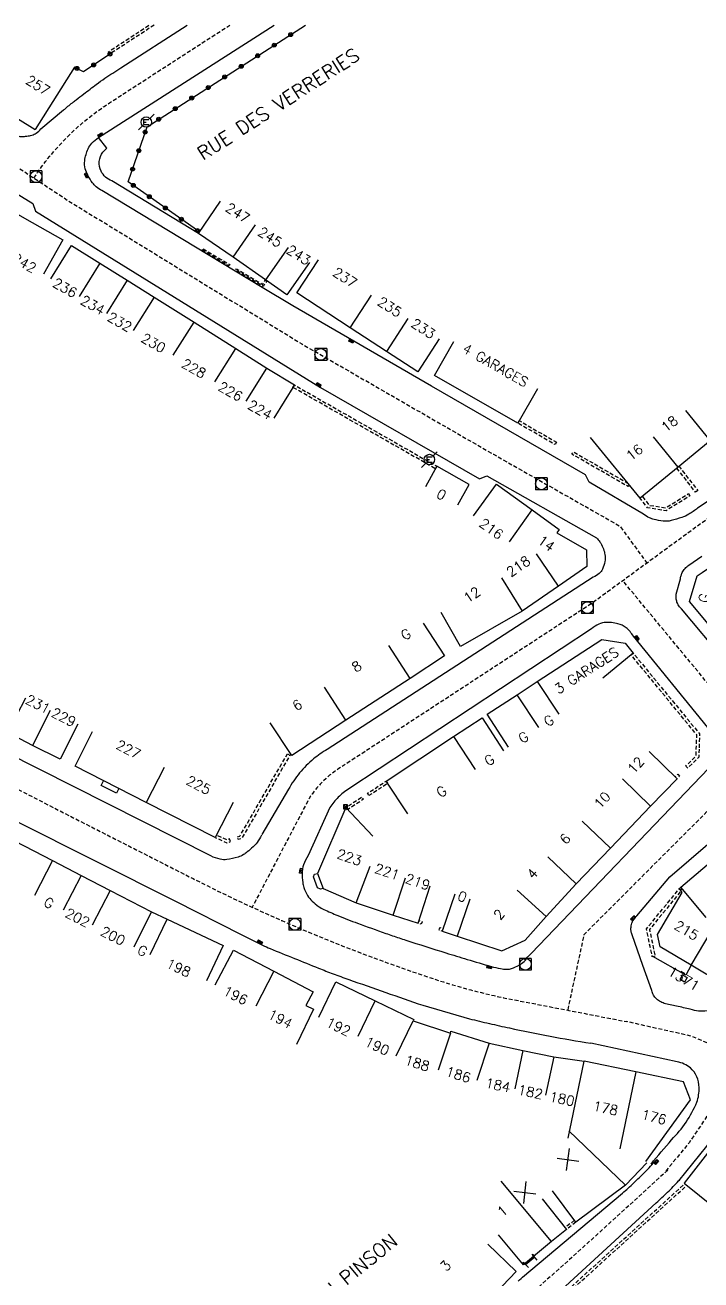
# Model space of a CAD drawing. Header units: millimetres. Extents: x 155999 to 157001, y 123000 to 124001.
# Drawn here: x 156115.6 to 156201.8, y 123840 to 124000 of the extents above; entities that cross this region are included whole.
import ezdxf
from ezdxf.enums import TextEntityAlignment as Align

# ---------------------------------------------------------------- set-up
doc = ezdxf.new("R2010")
doc.units = ezdxf.units.MM
doc.linetypes.add('DASHED', pattern=[0.75, 0.5, -0.25])
doc.layers.get('0').update_dxf_attribs({"linetype": 'CONTINUOUS'})
for name, color, linetype in [('W0001', 6, 'DASHED'), ('W0008', 7, 'CONTINUOUS'), ('W0017', 7, 'CONTINUOUS'), ('W0100', 7, 'CONTINUOUS'), ('W0105', 7, 'CONTINUOUS'), ('W0112', 1, 'DASHED'), ('W0322', 7, 'CONTINUOUS'), ('W0330', 7, 'CONTINUOUS'), ('W0400', 7, 'CONTINUOUS'), ('W0420', 7, 'CONTINUOUS'), ('W0471', 7, 'CONTINUOUS'), ('W0989', 7, 'CONTINUOUS'), ('W0991', 7, 'CONTINUOUS'), ('W1102', 7, 'CONTINUOUS')]:
    doc.layers.add(name, color=color, linetype=linetype)
doc.styles.get("Standard").update_dxf_attribs({"font": 'romans.shx', "width": 0.85})

# ---------------------------------------------------------------- blocks, each defined once
blk = doc.blocks.new('T400')
for p, q in [((-0.15, 0.3), (0.15, 0.3)), ((-0.15, -0.25), (-0.15, 0.3)), ((-0.15, 0.15), (0.15, 0.15)), ((-0.15, 0), (0.15, 0)), ((0.15, 0.3), (0.15, -0.25)), ((-0.15, -0.15), (0.15, -0.15)), ((-0.15, -0.25), (-0.15, -0.3)), ((-0.15, -0.3), (0.15, -0.3)), ((0.15, -0.3), (0.15, -0.25))]:
    blk.add_line(p, q)
blk = doc.blocks.new('t105o')
for p, q in [((-0.5, 0), (0.5, 0)), ((0.5, 0), (0.2, 0.1)), ((0.5, 0), (0.2, -0.1))]:
    blk.add_line(p, q)
blk = doc.blocks.new('t991o')
at = {"color": 0, "linetype": 'Continuous'}
for p, q in [((-1, 1), (1, -1)), ((-1, -1), (1, 1))]:
    blk.add_line(p, q, dxfattribs=at)
blk = doc.blocks.new('t322o')
at = {"color": 0, "linetype": 'Continuous'}
for radius in [0.25, 0.15]:
    blk.add_circle((0, 0), radius, dxfattribs=at)
blk = doc.blocks.new('T420')
for p, q in [((0.75, 0.75), (-0.75, 0.75)), ((-0.75, 0.75), (-0.75, -0.75)), ((0.75, 0.75), (0.75, -0.75)), ((0.75, -0.75), (-0.75, -0.75))]:
    blk.add_line(p, q)
blk.add_ellipse((0, 0), major_axis=(-0.53, 0.53), ratio=1, start_param=3.926991, end_param=10.210176)
blk = doc.blocks.new('t330o')
at = {"color": 0, "linetype": 'Continuous'}
for p, q in [((0.25, -0.25), (-0.25, 0.25)), ((-0.25, -0.25), (0.25, 0.25)), ((-0.25, 0.25), (-0.25, -0.25)), ((0.25, 0.25), (-0.25, 0.25)), ((0.25, -0.25), (0.25, 0.25)), ((-0.25, -0.25), (0.25, -0.25)), ((-0.25, -0.25), (-0.25, -0.25))]:
    blk.add_line(p, q, dxfattribs=at)
blk = doc.blocks.new('T471')
for p, q in [((-0.333334, 0.333334), (-0.333334, -0.333334)), ((-0.333334, 0.333334), (0.333334, 0.333334)), ((-0.333334, 0), (0, 0)), ((0.500001, 0.500001), (1.000002, 1.000002)), ((-0.500001, -0.500001), (-1.000002, -1.000002)), ((-0.333334, -0.333334), (0.333334, -0.333334))]:
    blk.add_line(p, q)
blk.add_ellipse((0, 0), major_axis=(0.471405, 0.471405), ratio=1, start_param=5.4977871438, end_param=11.780972451)

msp = doc.modelspace()

# ---------------------------------------------------------------- linework, layer by layer
at = {"layer": 'W0001', "flags": 128}
for points in [[(156086.58, 124000), (156086.63, 123999.97), (156106.27, 123987.38), (156121.15, 123977.59), (156150.89, 123959.37), (156175.37, 123945.28), (156191.5, 123936.12), (156194.94, 123931.41)], [(156346.07, 123930.5), (156358.44, 123947), (156382.28, 123978.81), (156382.71, 123984.68), (156382.2, 123988.04), (156380.03, 123992.86), (156332.93, 123971.58), (156318.59, 123964.79), (156273.93, 123942.81), (156229.92, 123920.59), (156216.41, 123911.11), (156206.34, 123903.46), (156186.9, 123884.03), (156184.79, 123874.25)], [(156210.53, 123906.64), (156191.87, 123929.16)], [(156207.43, 123868.13), (156200.7, 123871.07), (156192.36, 123872.95)], [(156247.65, 123831.33), (156239.8, 123840.75), (156236.12, 123844.52), (156216.54, 123863.19), (156213.48, 123865.63), (156207.43, 123868.13), (156203.6, 123862.38), (156200.32, 123857.5), (156197.21, 123853.73)], [(156197.61, 123854.03), (156185.35, 123842.87), (156179.66, 123837.82), (156173.52, 123831.84), (156169.33, 123827.49), (156131.79, 123787.37), (156165.18, 123755.98), (156177.26, 123745.18), (156226.52, 123698.7), (156229.05, 123696.28), (156230.96, 123694.18), (156231.94, 123692.55), (156233.24, 123690.2), (156244.45, 123667.35), (156249.6, 123651.3), (156253.05, 123642.58), (156255.42, 123639.54), (156272.93, 123618.56), (156286.1, 123601.04), (156294.62, 123590.91), (156312.16, 123570.11), (156345.4, 123530.81)]]:
    msp.add_lwpolyline(points, dxfattribs=at)
for points in [[(156116.72, 123980.5, -0.104752), (156126.39, 123990.1), (156141.72, 124000)], [(156300.76, 124000), (156290.86, 123993.7), (156223.03, 123949.33), (156220.38, 123948.55), (156202.52, 123936.95), (156187.97, 123926.31), (156155.52, 123905.13, 0.107579), (156151.85, 123901.41), (156144.58, 123887.53)], [(156000, 123949.43), (156015.4, 123947.77, -0.092217), (156046.96, 123938.32), (156069.07, 123925.9), (156076.86, 123921.79), (156137.04, 123891.18, 0.038096), (156167.82, 123878.38, 0.029487), (156177.24, 123875.88), (156192.36, 123872.95)]]:
    msp.add_lwpolyline(points, format="xyb", dxfattribs=at)
at = {"layer": 'W0008', "flags": 128}
for points in [[(156093.26, 124000), (156109.39, 123989.74), (156109.67, 123988.79), (156113.95, 123986.17, 0.055599), (156114.65, 123985.87, 0.07774), (156115.19, 123985.79, 0.032631), (156115.82, 123985.84, 0.031099), (156116.47, 123985.98, 0.08099), (156117.01, 123986.23, 0.058539), (156117.63, 123986.76), (156120.51, 123989.18, -0.00284), (156121.64, 123990.11, -0.006665), (156122.13, 123990.49, -0.000551), (156123.08, 123991.22, -0.000324), (156124.69, 123992.44, -0.0131), (156125.78, 123993.22, -0.007228), (156127.8, 123994.55), (156136.3, 124000)], [(156208.12, 123942.82), (156201.4, 123938.41, -0.038055), (156200.28, 123937.63, -0.0527), (156199.39, 123937.23, -0.016057), (156198.03, 123936.82, -0.047832), (156197.57, 123936.75, -0.049757), (156197, 123936.77, -0.0237), (156195.85, 123936.98, -0.054134), (156195.28, 123937.18, -0.036006), (156194.49, 123937.63), (156187.58, 123941.74), (156187.12, 123942.66), (156167.46, 123953.98), (156149.77, 123964.19), (156145.83, 123966.56), (156125.4, 123978.9, -0.042394), (156124.68, 123979.4, -0.055679), (156124.21, 123979.89, -0.042386), (156123.61, 123980.84, -0.05281), (156123.28, 123981.68, -0.103599), (156123.21, 123982.71, -0.066457), (156123.64, 123984.23, -0.086857), (156124.11, 123984.94, -0.065651), (156124.98, 123985.65), (156147.38, 124000)], [(156113.13, 123979.4), (156116.6, 123977.25), (156116.91, 123976.28), (156153.31, 123953.78), (156173.57, 123942.17), (156174.53, 123942.53), (156188.51, 123934.61, -0.036589), (156188.93, 123934.14, -0.053156), (156189.16, 123933.77, -0.036785), (156189.46, 123933.02, -0.041747), (156189.61, 123932.31, -0.083305), (156189.59, 123931.62, -0.055751), (156189.27, 123930.64, -0.111271), (156188.87, 123930.09, -0.080269), (156188.07, 123929.61), (156154.14, 123907.65, 0.019671), (156153.25, 123907.08, 0.019671), (156152.41, 123906.44, 0.047181), (156150.63, 123904.66, 0.047181), (156149.21, 123902.57), (156145.8, 123896.81)], [(156210.31, 123912.5), (156199.35, 123925.56, -0.062383), (156199.01, 123925.96, -0.062383), (156198.78, 123926.42, -0.062361), (156198.67, 123926.93, -0.062361), (156198.68, 123927.45), (156199.21, 123929.42, -0.039023), (156199.3, 123929.81, -0.039023), (156199.46, 123930.19, -0.060791), (156199.81, 123930.71, -0.060791), (156200.28, 123931.14), (156201.95, 123932.28)], [(156202.72, 123910.46), (156193.21, 123922.1, 0.08879), (156192.28, 123923.17, 0.10941), (156191.25, 123923.68, 0.033198), (156190.43, 123923.83, 0.038525), (156189.71, 123923.85, 0.095875), (156188.82, 123923.64, 0.076396), (156187.87, 123923.01), (156156.9, 123902.61, 0.027594), (156156.2, 123902.12, 0.027594), (156155.56, 123901.56, 0.027096), (156155, 123900.94, 0.027096), (156154.5, 123900.26), (156151.71, 123894.14, 0.060894), (156151.12, 123892.92, 0.082418), (156150.96, 123891.93, 0.027271), (156151.02, 123890.7, 0.053202), (156151.16, 123890.07, 0.055122), (156151.65, 123889.02, 0.069419), (156152.23, 123888.31, 0.033123), (156153.05, 123887.64, 0.046544), (156153.7, 123887.26, 0.011716), (156155.49, 123886.48, 0.008354), (156158.03, 123885.5, 0.001403), (156161.61, 123884.2, 0.005839), (156162.47, 123883.9, 0.003779), (156164.16, 123883.34, 0.001244), (156169.3, 123881.72, 0.00291), (156172.01, 123880.89, 0.002586), (156175.07, 123879.99, 0.024243), (156176.25, 123879.71, 0.035073), (156177.08, 123879.62, 0.084469), (156177.42, 123879.66, 0.028243), (156178.4, 123880.02, 0.067217), (156178.96, 123880.35, 0.0496), (156179.58, 123880.95)], [(156145.77, 123896.72, -0.03739), (156145.2, 123895.79, -0.052583), (156144.69, 123895.22, -0.016532), (156143.94, 123894.58, -0.027375), (156143.45, 123894.24, -0.068337), (156142.77, 123893.93, -0.035038), (156141.34, 123893.62, -0.090896), (156140.49, 123893.65, -0.061193), (156139.31, 123894.07), (156091.16, 123918.34)], [(156093.67, 123908.92), (156134.78, 123888.29), (156143.18, 123884.05, 0.005774), (156145.9, 123882.69, 0.016504), (156146.87, 123882.26, 0.001467), (156153.05, 123879.77, 0.004939), (156154.9, 123879.05, 0.005601), (156156.89, 123878.33, 0.001185), (156166.33, 123875.03), (156172.3, 123873.32, -0.020282), (156172.3, 123873.32)], [(156179.32, 123880.84), (156180.16, 123881.65), (156202.85, 123905.27, 0.059008)], [(156202.61, 123874.32, -0.115603), (156200.48, 123874.52, 0.008169), (156198.73, 123874.92), (156197.32, 123875.24, -0.069542), (156196.71, 123875.47, -0.069542), (156196.18, 123875.85, -0.067223), (156195.79, 123876.34, -0.067223), (156195.55, 123876.92), (156194.44, 123880.09), (156193.06, 123884.02, -0.055701), (156192.92, 123884.5, -0.07507), (156192.9, 123884.87, -0.020865), (156192.94, 123885.15, -0.017073), (156193.02, 123885.49, -0.083196), (156193.23, 123885.94, -0.06442), (156193.65, 123886.42), (156197.87, 123891.41), (156207.26, 123899.48)], [(156172.3, 123873.32, 0.003383), (156174.85, 123872.71, 0.003383), (156177.41, 123872.14, 0.006805), (156182.58, 123871.1, 0.006805), (156187.78, 123870.2)], [(156195.47, 123854.8, -0.0041), (156198.09, 123857.9, 0.0959), (156201.31, 123862.67, 0.0944), (156201.6, 123864.56, 0.2008), (156200.49, 123867.07, 0.1214), (156198.8, 123867.82), (156187.78, 123870.2)], [(156230.97, 123820.86), (156239.54, 123829, 0.0083), (156240.28, 123829.71, 0.0945), (156240.89, 123830.52, 0.0289), (156241.01, 123830.88, 0.0799), (156241.38, 123832.6, 0.1532), (156240.13, 123834.97, 0.0311), (156237.06, 123838.39), (156215.59, 123859.16), (156212.43, 123861.97, 0.0822), (156212.07, 123862.15), (156209.46, 123863.24, 0.1921), (156207.6, 123863.19, 0.0989), (156205.89, 123862.08, 0.0698), (156204.23, 123859.76, -0.0093), (156202.55, 123857.09), (156198.96, 123852.67)]]:
    msp.add_lwpolyline(points, format="xyb", dxfattribs=at)
for points in [[(156127.56, 123902.68), (156127.26, 123902.08), (156125.31, 123903.05), (156125.61, 123903.66)], [(156153.65, 123889.93), (156153.3, 123889.85), (156152.93, 123890.03), (156152.39, 123891.42), (156152.54, 123891.76), (156152.93, 123891.82)], [(156178.52, 123839.86), (156178.7, 123840.04), (156178.89, 123840.22), (156179.07, 123840.39), (156191.83, 123851.09), (156192.01, 123851.25), (156192.2, 123851.41), (156192.38, 123851.57), (156192.56, 123851.73), (156192.74, 123851.9), (156192.92, 123852.06), (156193.09, 123852.23), (156193.27, 123852.39), (156193.45, 123852.56), (156193.62, 123852.73), (156193.8, 123852.9), (156193.98, 123853.08), (156194.16, 123853.25), (156194.34, 123853.43), (156194.52, 123853.61), (156194.7, 123853.79), (156194.88, 123853.97), (156195.05, 123854.15), (156195.23, 123854.33), (156195.4, 123854.52), (156195.57, 123854.7), (156195.75, 123854.89), (156195.92, 123855.07), (156196.09, 123855.26)], [(156175.62, 123831.02), (156196.13, 123849.84), (156196.32, 123850.01), (156196.5, 123850.18), (156196.68, 123850.35), (156196.86, 123850.52), (156197.04, 123850.69), (156197.22, 123850.86), (156197.4, 123851.04), (156197.58, 123851.21), (156197.76, 123851.39), (156197.94, 123851.57), (156198.11, 123851.74), (156198.29, 123851.92), (156198.46, 123852.1), (156198.63, 123852.28), (156198.81, 123852.46), (156198.98, 123852.64), (156199.13, 123852.8)]]:
    msp.add_lwpolyline(points, dxfattribs=at)
at = {"layer": 'W0017', "flags": 128}
msp.add_lwpolyline([(156137.72, 123973.42), (156126.68, 123980.14, -0.099285), (156125.86, 123980.63, -0.099285), (156125.3, 123981.39, -0.132186), (156125.07, 123982.62, -0.132186), (156125.5, 123983.8), (156126.05, 123984.32), (156124.98, 123985.65)], format="xyb", dxfattribs=at)
msp.add_lwpolyline([(156200.6, 123880.13), (156199.91, 123878.87), (156195.7, 123881.26)], dxfattribs=at)
at = {"layer": 'W0100', "flags": 128}
for points in [[(156116.9, 123986.66), (156112.35, 123989.45), (156107.92, 123992.26), (156104.55, 123994.38), (156100.36, 123996.96), (156095.59, 124000)], [(156121.89, 123994.64), (156116.9, 123986.67)], [(156110.01, 123966.97), (156105.68, 123969.47), (156110.69, 123978.15), (156115.53, 123975.4), (156120.42, 123972.61), (156117.94, 123968.26)], [(156151.87, 123969.73), (156148.99, 123965.63), (156146.29, 123967.53), (156142.14, 123970.41), (156137.72, 123973.42), (156140.53, 123977.56)], [(156118.88, 123967.64), (156121.52, 123971.88), (156125.14, 123969.63), (156128.62, 123967.47), (156132.06, 123965.3), (156137.16, 123962.14), (156142.48, 123958.77), (156146.45, 123956.28), (156149.96, 123954.12), (156147.34, 123949.87)], [(156168.42, 123960.02), (156165.72, 123955.81), (156161.71, 123958.38), (156157.08, 123961.4), (156150.27, 123965.88), (156153.02, 123970.06)], [(156180.96, 123953.61), (156178.48, 123949.26), (156167.82, 123955.33), (156170.29, 123959.68)], [(156199.86, 123950.85), (156203.03, 123946.98), (156198.93, 123943.63), (156194.07, 123939.68), (156187.76, 123947.44)], [(156170.82, 123938.82), (156172.28, 123941.44), (156168.14, 123943.75), (156166.68, 123941.13)], [(156172.8, 123937.43), (156175.73, 123941.49), (156180.31, 123938.18), (156183.75, 123935.71), (156183.46, 123935.27), (156187.22, 123933.12), (156187.28, 123930.96), (156183.68, 123928.46), (156179.03, 123925.29), (156171.16, 123920.79), (156168.68, 123925.13)], [(156211.39, 123913.36), (156200.36, 123926.52), (156201.37, 123929.79), (156202, 123930.19), (156205.65, 123932.66), (156209.04, 123934.99), (156211.87, 123930.87)], [(156166.39, 123923.77), (156169.13, 123919.59), (156164.73, 123916.7), (156156.52, 123911.38), (156149.62, 123906.86), (156146.88, 123911.05)], [(156177.28, 123907.95), (156174.55, 123912.14), (156178.38, 123914.63), (156180.95, 123916.33), (156189.2, 123921.69), (156192.15, 123921.2), (156193.2, 123919.92), (156189.32, 123916.76)], [(156122.31, 123910.88), (156120.09, 123906.4), (156116.53, 123908.16), (156113.39, 123909.8), (156108.05, 123912.54), (156110.32, 123916.99)], [(156164.44, 123899.45), (156161.68, 123903.62), (156170.27, 123909.29), (156173.92, 123911.68), (156176.66, 123907.49)], [(156142.13, 123900.87), (156139.86, 123896.42), (156131.07, 123900.9), (156121.97, 123905.5), (156124.22, 123909.96)], [(156195.22, 123907.4), (156198.8, 123903.92), (156195.42, 123900.43)], [(156203.35, 123876.8), (156203.35, 123876.8), (156204.52, 123877.83), (156200.6, 123880.13), (156196.63, 123882.47), (156196.29, 123884.08), (156199.44, 123889.41), (156199.1, 123889.92), (156199.29, 123890.09), (156210.22, 123899.37), (156219.83, 123907.54), (156223.24, 123907.73), (156230.47, 123904.63), (156230.47, 123904.63)], [(156191.82, 123903.9), (156195.42, 123900.43), (156190.28, 123895.05), (156186.67, 123898.52)], [(156159.97, 123896.58), (156156.52, 123900.24), (156152.93, 123891.82), (156153.65, 123889.93), (156157.85, 123888.09), (156162.58, 123886.53), (156165.75, 123885.5), (156167.28, 123890.26)], [(156104.77, 123895.26), (156107.06, 123899.7), (156119.1, 123893.48), (156122.75, 123891.6), (156126.44, 123889.69), (156131.75, 123886.96), (156133.72, 123886.01), (156140.88, 123882.67), (156138.76, 123878.14)], [(156182.28, 123893.96), (156185.93, 123890.54), (156182.09, 123886.34)], [(156190.28, 123895.05), (156185.93, 123890.54)], [(156170.43, 123889.21), (156168.83, 123884.48), (156170.75, 123883.83), (156176.43, 123881.98), (156179.39, 123883.35), (156182.09, 123886.34), (156178.39, 123889.7)], [(156139.87, 123877.63), (156142.18, 123882.07), (156147.34, 123879.38), (156152.37, 123876.76), (156151.44, 123874.99), (156152.38, 123874.54), (156150.21, 123870.04)], [(156153.07, 123873.5), (156155.24, 123878.01), (156160.26, 123875.61), (156165.2, 123873.21), (156165.13, 123873.07), (156169.86, 123871.5), (156169.94, 123871.72), (156174.81, 123870.2), (156179.12, 123869.28), (156183.06, 123868.46), (156186.93, 123867.91), (156186.93, 123867.91)], [(156194.82, 123855.11), (156200.51, 123862.97), (156199.63, 123865.26), (156193.52, 123866.53), (156186.93, 123867.91)], [(156210.53, 123853.71), (156213.9, 123857.4), (156209.69, 123861.24), (156206.69, 123861.01), (156202.96, 123856.58), (156199.7, 123852.35), (156203.59, 123849.2)], [(156194.92, 123854.94), (156192.22, 123852.11), (156185.89, 123847.39), (156182.9, 123851.39)], [(156181.59, 123850.38), (156184.69, 123846.46), (156182.76, 123844.93), (156179.2, 123841.95), (156175.99, 123845.78)], [(156142.96, 123810.63), (156146.73, 123807.34), (156150.7, 123811.89), (156154.66, 123816.12), (156160.69, 123822.54), (156166.34, 123828.53), (156170.37, 123832.87), (156178.26, 123841.11), (156174.65, 123844.57)], [(156180.63, 123842.94), (156179.47, 123841.96)]]:
    msp.add_lwpolyline(points, dxfattribs=at)
msp.add_lwpolyline([(156199.73, 123878), (156199.2, 123878.31), (156199.54, 123878.88), (156200.06, 123878.56)], close=True, dxfattribs=at)
at = {"layer": 'W0112', "flags": 128}
for points in [[(156132.08, 124000), (156126.43, 123996.31), (156126.24, 123996.61), (156131.43, 124000)], [(156192.69, 123941.38), (156192.56, 123941.16), (156185.38, 123945.29), (156185.56, 123945.6), (156192.52, 123941.59)], [(156171.77, 123826.19), (156174.64, 123829.4), (156176.04, 123830.71), (156176.07, 123830.73), (156182, 123836.15), (156199.75, 123852.27)], [(156172.02, 123825.96), (156174.88, 123829.17), (156176.23, 123830.43), (156176.25, 123830.44), (156182.23, 123835.91), (156199.97, 123852.02)], [(156185.71, 123847.62), (156184.51, 123846.7)], [(156185.89, 123847.39), (156184.69, 123846.46)]]:
    msp.add_lwpolyline(points, dxfattribs=at)
for points in [[(156141.72, 123969.46), (156141.62, 123969.29), (156138.15, 123971.35), (156138.25, 123971.51)], [(156146.27, 123967.52), (156146.45, 123967.41), (156145.98, 123966.66), (156142.46, 123968.75), (156142.56, 123968.93), (156145.91, 123966.94)], [(156149.78, 123953.81), (156149.96, 123954.12), (156168.14, 123943.75), (156167.96, 123943.44)], [(156183.4, 123946.82), (156183.22, 123946.51), (156178.48, 123949.26), (156178.66, 123949.57)], [(156201.43, 123940.66), (156201.15, 123940.45), (156198.77, 123943.51), (156199.05, 123943.73)], [(156200.25, 123940.27), (156200.43, 123939.97), (156197.38, 123938.08), (156195.03, 123938.46), (156194.07, 123939.68), (156194.35, 123939.9), (156195.22, 123938.79), (156197.31, 123938.45)], [(156201.59, 123907.7), (156201.56, 123906.67), (156200.16, 123905.28), (156199.91, 123905.53), (156201.21, 123906.82), (156201.23, 123907.71), (156201.31, 123909.5), (156192.93, 123919.7), (156193.2, 123919.92), (156201.67, 123909.63)], [(156149.08, 123907.11), (156149.39, 123906.93), (156143.24, 123896.28), (156142.77, 123896.18), (156142.69, 123896.52), (156143.01, 123896.59)], [(156159.48, 123901.77), (156159.29, 123902.07), (156161.68, 123903.62), (156161.88, 123903.32)], [(156198.87, 123904.49), (156199.12, 123904.25), (156198.8, 123903.92), (156198.55, 123904.16)], [(156156.72, 123899.94), (156156.52, 123900.24), (156158.57, 123901.6), (156158.77, 123901.3)], [(156141.83, 123895.91), (156141.7, 123896.24), (156141.38, 123896.11), (156140.01, 123896.74), (156139.86, 123896.42), (156141.36, 123895.73)], [(156195.98, 123881.31), (156195.63, 123881.23), (156194.88, 123884.79), (156199.1, 123889.92), (156199.37, 123889.7), (156195.27, 123884.69)], [(156166.26, 123885.69), (156166.14, 123885.36), (156165.75, 123885.5), (156165.87, 123885.84)], [(156168.94, 123884.82), (156168.83, 123884.48), (156168.43, 123884.61), (156168.54, 123884.95)]]:
    msp.add_lwpolyline(points, close=True, dxfattribs=at)
at = {"layer": 'W0322', "flags": 128}
for points in [[(156137.59, 123973.81), (156128.76, 123980.01), (156131.16, 123987.04), (156151.39, 124000)], [(156151.39, 124000), (156151.39, 124000)], [(156126.43, 123996.31), (156123.06, 123994.05), (156121.89, 123994.64)]]:
    msp.add_lwpolyline(points, dxfattribs=at)
at = {"layer": 'W1102'}
for p, q in [((156142.14, 123970.41), (156144.98, 123974.53)), ((156149.15, 123971.63), (156146.29, 123967.53)), ((156125.14, 123969.63), (156122.5, 123965.38)), ((156128.62, 123967.47), (156125.97, 123963.23)), ((156132.06, 123965.3), (156129.41, 123961.06)), ((156157.08, 123961.4), (156159.82, 123965.58)), ((156134.51, 123957.9), (156137.16, 123962.14)), ((156164.43, 123962.58), (156161.71, 123958.38)), ((156139.81, 123954.54), (156142.48, 123958.77)), ((156143.81, 123952.04), (156146.45, 123956.28)), ((156198.93, 123943.63), (156195.77, 123947.51)), ((156177.39, 123934.12), (156180.31, 123938.18)), ((156183.68, 123928.46), (156180.84, 123932.57)), ((156176.38, 123929.53), (156179.03, 123925.29)), ((156164.73, 123916.7), (156162, 123920.89)), ((156180.95, 123916.33), (156183.69, 123912.15)), ((156156.52, 123911.38), (156153.79, 123915.58)), ((156181.13, 123910.45), (156178.38, 123914.63)), ((156113.39, 123909.8), (156115.69, 123914.25)), ((156118.8, 123912.62), (156116.53, 123908.16)), ((156170.27, 123909.29), (156173.02, 123905.11)), ((156133.33, 123905.36), (156131.07, 123900.9)), ((156119.1, 123893.48), (156116.81, 123889.03)), ((156157.85, 123888.09), (156159.64, 123892.76)), ((156122.75, 123891.6), (156120.46, 123887.16)), ((156162.58, 123886.53), (156164.13, 123891.28)), ((156126.44, 123889.69), (156124.15, 123885.25)), ((156202.5, 123886.24), (156199.29, 123890.09)), ((156172.33, 123888.57), (156170.75, 123883.83)), ((156129.52, 123882.49), (156131.75, 123886.96)), ((156131.58, 123881.49), (156133.72, 123886.01)), ((156200.6, 123880.13), (156203.14, 123884.44)), ((156147.34, 123879.38), (156145.03, 123874.94)), ((156158.09, 123871.1), (156160.26, 123875.61)), ((156162.96, 123868.57), (156165.13, 123873.07)), ((156169.86, 123871.5), (156168.29, 123866.76)), ((156174.81, 123870.2), (156173.24, 123865.45)), ((156179.12, 123869.28), (156178.09, 123864.39)), ((156183.06, 123868.46), (156182.01, 123863.57)), ((156184.89, 123858.11), (156186.93, 123867.91)), ((156193.52, 123866.53), (156191.48, 123856.74))]:
    msp.add_line(p, q, dxfattribs=at)
at = {"layer": 'W1102', "flags": 128}
for points in [[(156192.22, 123852.11), (156184.99, 123859.02)], [(156182.76, 123844.93), (156176.34, 123852.6)]]:
    msp.add_lwpolyline(points, dxfattribs=at)

# ---------------------------------------------------------------- block references
at = {"layer": 'W0105'}
for p, rotation in [((156180.63, 123842.94), 130.38761093003), ((156179.47, 123841.96), 136.5425221820432)]:
    msp.add_blockref('t105o', p, dxfattribs=dict(at, rotation=rotation))
at = {"layer": 'W0322'}
for p, rotation in [((156149.49, 123998.79), 32.6308027960123), ((156126.43, 123996.31), 213.8513963770138), ((156145.28, 123996.09), 32.6308027960123), ((156147.39, 123997.44), 32.6308027960123), ((156122.22, 123994.48), 153.1157064831552), ((156124.35, 123994.92), 213.8513963770138), ((156143.18, 123994.74), 32.6308027960123), ((156141.07, 123993.39), 32.6308027960123), ((156138.97, 123992.04), 32.6308027960123), ((156136.86, 123990.7), 32.6308027960123), ((156132.65, 123988), 32.6308027960123), ((156134.76, 123989.35), 32.6308027960123), ((156130.92, 123986.36), 71.14352951996416), ((156130.11, 123983.99), 71.14352951996416), ((156129.31, 123981.63), 71.14352951996416), ((156129.41, 123979.56), 144.9181234747797), ((156131.45, 123978.12), 144.9181234747797), ((156133.5, 123976.68), 144.9181234747797), ((156135.55, 123975.25), 144.9181234747797), ((156137.59, 123973.81), 144.9181234747797)]:
    msp.add_blockref('t322o', p, dxfattribs=dict(at, rotation=rotation))
at = {"layer": 'W0330'}
msp.add_blockref('t330o', (156156.49, 123900.35), dxfattribs=at)
at = {"layer": 'W0400'}
for p, rotation in [((156125.17, 123985.99), 302.4624746228282), ((156123.44, 123980.82), 206.4579063219552), ((156157.21, 123959.71), 241.7348882470891), ((156153.06, 123954.14), 59.65706728335019), ((156193.66, 123921.85), 37.06784611265368), ((156150.82, 123892.15), 170.1217483852467), ((156193.18, 123886.13), 137.16107948725), ((156145.55, 123883.09), 240.9256243448887), ((156174.81, 123879.91), 254.9483707010333), ((156196.12, 123855.07), 317.6270563375728), ((156196.12, 123855.07), 317.6270563453116)]:
    msp.add_blockref('T400', p, dxfattribs=dict(at, rotation=rotation))
at = {"layer": 'W0420'}
for p in [(156116.99, 123980.68), (156153.33, 123958.01), (156181.48, 123941.52), (156187.35, 123925.72), (156150.02, 123885.36), (156179.44, 123880.27)]:
    msp.add_blockref('T420', p, dxfattribs=at)
at = {"layer": 'W0471'}
for p in [(156131.06, 123987.64), (156167.19, 123944.61)]:
    msp.add_blockref('T471', p, dxfattribs=at)
at = {"layer": 'W0991'}
for p, rotation in [((156184.87, 123855.36), 36.75558187406057), ((156179.38, 123851.18), 38.40325415887497)]:
    msp.add_blockref('t991o', p, dxfattribs=dict(at, rotation=rotation))

# ---------------------------------------------------------------- texts
at = {"layer": 'W0989'}
for s, rotation, p in [('RUE DES VERRERIES', 32.8457, (156147.89, 123989.94)), ('RUE DU PINSON', 39.1817, (156155.4, 123839.41))]:
    msp.add_text(s, height=1.75, rotation=rotation, dxfattribs=at).set_placement(p, align=Align.MIDDLE)
at = {"layer": 'W0991'}
for s, rotation, p in [('257', 327.5146, (156117.24, 123992.32)), ('247', 327.3246, (156142.74, 123976.05)), ('245', 327.3246, (156146.87, 123972.97)), ('242', 330.3398, (156115.5, 123969.66)), ('243', 327.3246, (156150.51, 123970.68)), ('237', 327.3246, (156156.42, 123967.82)), ('236', 330.3398, (156120.69, 123966.51)), ('234', 330.3398, (156124.24, 123964.3)), ('235', 327.3246, (156162.13, 123964.08)), ('232', 330.3398, (156127.68, 123962.15)), ('233', 327.3246, (156166.41, 123961.31)), ('230', 330.3398, (156131.98, 123959.47)), ('4 GARAGES', 330.349, (156175.62, 123956.64)), ('228', 330.3398, (156137.14, 123956.23)), ('226', 330.3398, (156141.81, 123953.29)), ('224', 330.3398, (156145.58, 123950.95)), ('18', 37.7432, (156197.82, 123949.18)), ('16', 37.7432, (156193.35, 123945.53)), ('0', 330.9031, (156168.72, 123940.15)), ('216', 324.1723, (156175.09, 123935.78)), ('14', 324.2477, (156182.11, 123933.92)), ('218', 34.2748, (156178.54, 123931.01)), ('12', 34.2748, (156172.62, 123927.38)), ('G', 72.9145, (156202.2, 123926.94)), ('G', 33.2588, (156164.19, 123922.32)), ('3 GARAGES', 33.0004, (156187.24, 123917.72)), ('8', 33.2588, (156157.91, 123918.24)), ('231', 332.9728, (156117.24, 123913.43)), ('6', 33.2588, (156150.33, 123913.31)), ('229', 332.9728, (156120.53, 123911.76)), ('G', 33.5497, (156182.43, 123911.32)), ('G', 33.0604, (156179.19, 123909.19)), ('227', 332.9728, (156128.78, 123907.66)), ('G', 33.2016, (156174.84, 123906.3)), ('12', 47.9007, (156193.52, 123905.66)), ('225', 332.9728, (156137.74, 123903.11)), ('G', 33.417, (156168.73, 123902.28)), ('10', 47.9007, (156189.24, 123901.2)), ('6', 47.9007, (156184.5, 123896.26)), ('223', 341.3024, (156156.97, 123893.9)), ('221', 341.3024, (156161.79, 123892.06)), ('4', 47.9007, (156180.32, 123891.81)), ('219', 341.3024, (156165.7, 123890.77)), ('0', 341.3024, (156171.39, 123888.89)), ('G', 332.8049, (156118.64, 123888.09)), ('202', 332.6955, (156122.3, 123886.21)), ('2', 47.9007, (156176.07, 123886.63)), ('200', 332.759, (156126.81, 123883.88)), ('215', 329.5315, (156200, 123884.58)), ('G', 332.759, (156130.57, 123881.98)), ('198', 334.9479, (156135.18, 123879.81)), ('1371', 329.2847, (156199.64, 123878.44)), ('196', 332.759, (156142.45, 123876.29)), ('194', 332.759, (156148.16, 123873.29)), ('192', 334.382, (156155.58, 123872.3)), ('190', 334.382, (156160.52, 123869.84)), ('188', 342.6097, (156165.63, 123867.66)), ('186', 342.6097, (156170.88, 123866.19)), ('184', 347.9911, (156175.93, 123864.85)), ('182', 347.9911, (156180.07, 123863.98)), ('180', 347.9911, (156184.11, 123863.1)), ('178', 347.9911, (156189.66, 123861.92)), ('176', 345.5006, (156195.84, 123860.78)), ('1', 39.9297, (156176.49, 123848.81)), ('3', 46.2003, (156169.26, 123841.83))]:
    msp.add_text(s, height=1.25, rotation=rotation, dxfattribs=at).set_placement(p, align=Align.MIDDLE)

doc.saveas('drawing.dxf')
